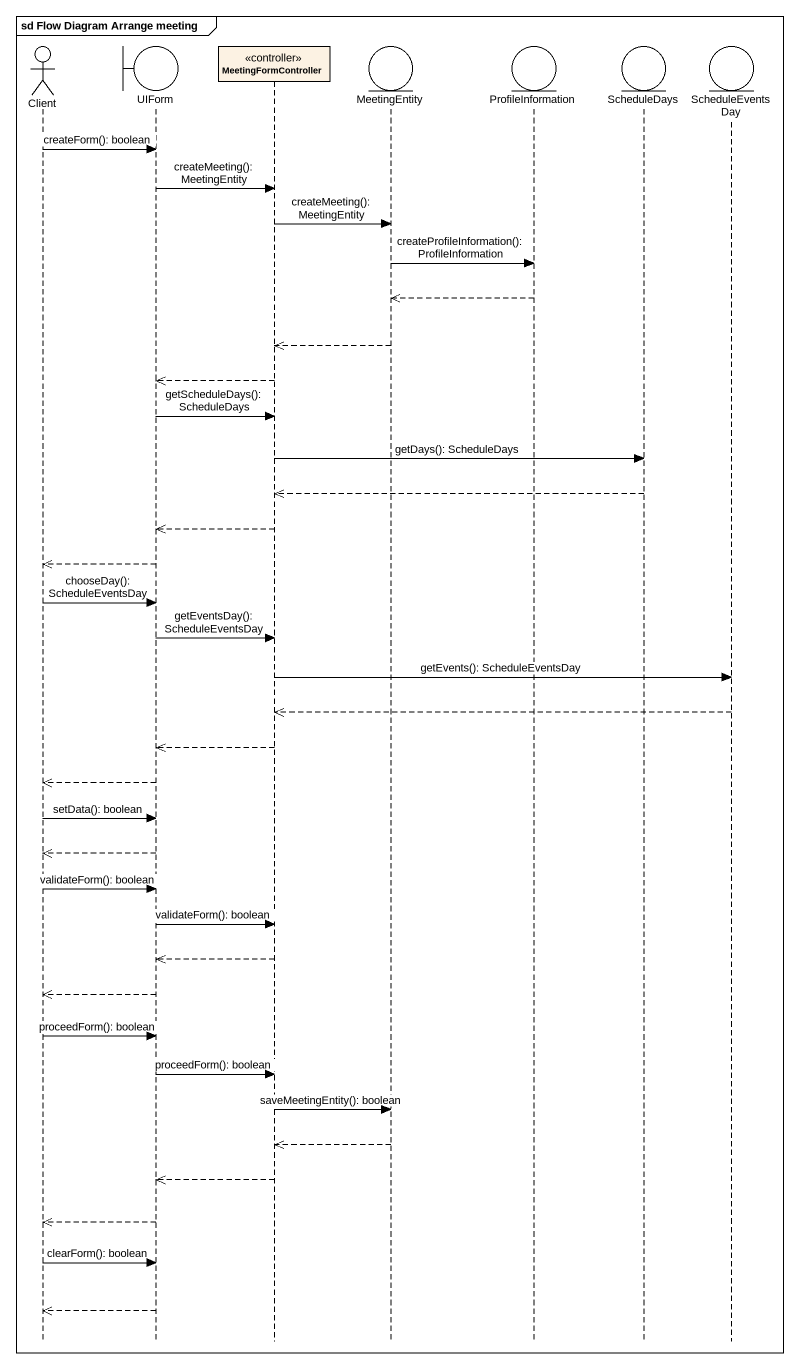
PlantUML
@startuml
mainframe sd Flow Diagram Arrange meeting
hide footbox
actor Client
boundary UIForm
participant MeetingFormController <<controller>>
entity MeetingEntity
entity ProfileInformation
entity ScheduleDays
entity ScheduleEventsDay

Client -> UIForm : createForm(): boolean
UIForm -> MeetingFormController : createMeeting(): MeetingEntity
MeetingFormController -> MeetingEntity : createMeeting(): MeetingEntity
MeetingEntity -> ProfileInformation : createProfileInformation(): ProfileInformation
ProfileInformation -->> MeetingEntity
MeetingEntity -->> MeetingFormController
MeetingFormController -->> UIForm
UIForm -> MeetingFormController : getScheduleDays(): ScheduleDays
MeetingFormController -> ScheduleDays : getDays(): ScheduleDays
ScheduleDays -->> MeetingFormController
MeetingFormController -->> UIForm
UIForm -->> Client
Client -> UIForm : chooseDay(): ScheduleEventsDay
UIForm -> MeetingFormController : getEventsDay(): ScheduleEventsDay
MeetingFormController -> ScheduleEventsDay : getEvents(): ScheduleEventsDay
ScheduleEventsDay -->> MeetingFormController
MeetingFormController -->> UIForm
UIForm -->> Client
Client -> UIForm : setData(): boolean
UIForm -->> Client
Client -> UIForm : validateForm(): boolean
UIForm -> MeetingFormController : validateForm(): boolean
MeetingFormController -->> UIForm
UIForm -->> Client
Client -> UIForm : proceedForm(): boolean
UIForm -> MeetingFormController : proceedForm(): boolean
MeetingFormController -> MeetingEntity : saveMeetingEntity(): boolean
MeetingEntity -->> MeetingFormController
MeetingFormController -->> UIForm
UIForm -->> Client
Client -> UIForm : clearForm(): boolean
UIForm -->> Client
@enduml
